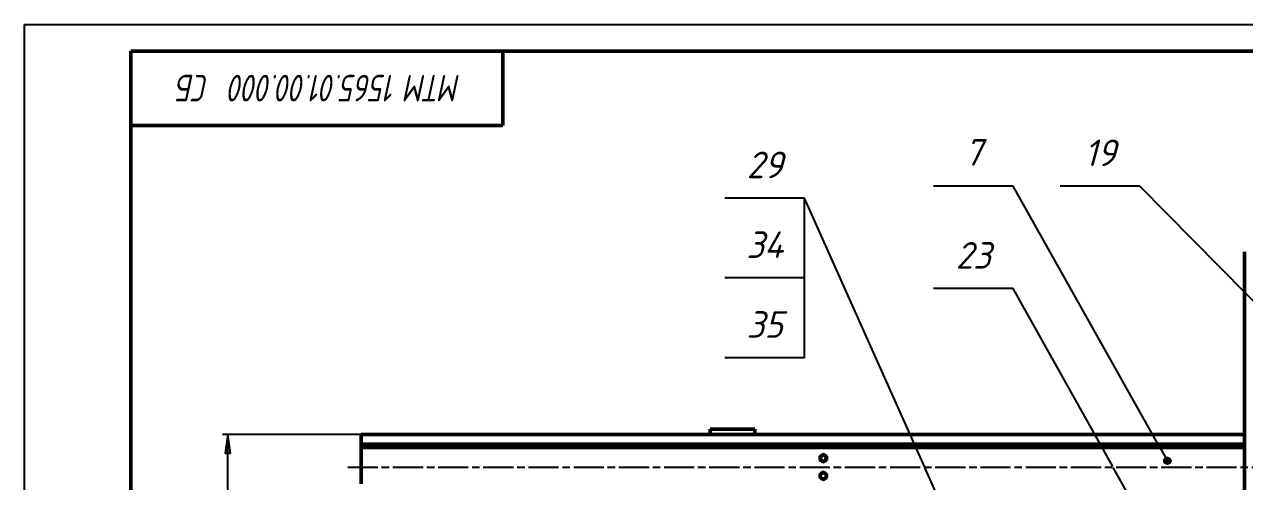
# Model space of a CAD drawing. Header units: millimetres. Extents: x 0 to 25230, y 0 to 17820.
# Drawn here: x 0 to 6884, y 15242 to 17820 of the extents above; entities that cross this region are included whole.
import ezdxf

# ---------------------------------------------------------------- set-up
doc = ezdxf.new("R2010")
doc.units = ezdxf.units.MM
doc.header["$LTSCALE"] = 30
doc.linetypes.add('CHAIN', pattern=[0.7087, 0.4724, -0.0591, 0.1181, -0.0591])
for name, color, linetype, lineweight in [('Видимый контур (ГОСТ)', 7, 'Continuous', 50), ('Кромка (ГОСТ)', 7, 'Continuous', 50), ('Обозначение (ГОСТ)', 7, 'Continuous', 25), ('Осевая линия (ГОСТ)', 7, 'Continuous', 25), ('Размер (ГОСТ)', 7, 'Continuous', 25), ('Эскизная геометрия (ГОСТ)', 7, 'Continuous', 50)]:
    doc.layers.add(name, color=color, linetype=linetype, lineweight=lineweight)
doc.styles.add('Обычный текст (ГОСТ)', font='GOST Common Italic.ttf')
doc.styles.add('Стиль текста110', font='GOST Common Italic.ttf', dxfattribs={"width": 0.8})
doc.styles.add('Увеличенный текст (ГОСТ)', font='GOST Common Italic.ttf')
doc.dimstyles.new('Обычный (ГОСТ)', dxfattribs={"dimscale": 30, "dimtxt": 3.5, "dimasz": 3.5, "dimexe": 1, "dimexo": 0, "dimgap": 0.5, "dimtad": 1, "dimrnd": 1e-08, "dimtxsty": 'Обычный текст (ГОСТ)', "dimblk": 'Filled-1', "dimcen": 0.09, "dimdle": 15, "dimclrd": 256, "dimclre": 256, "dimclrt": 256, "dimazin": 2, "dimtfac": 0.714286, "dimtdec": 3, "dimtmove": 0, "dimatfit": 3, "dimfxl": 1, "dimtolj": 1, "dimlwd": 25, "dimlwe": 25, "dimarcsym": 0})

# ---------------------------------------------------------------- blocks, each defined once
blk = doc.blocks.new('ГОСТ - Доп. графы 3')
at = {"layer": 'Эскизная геометрия (ГОСТ)'}
for p, q in [((0, 0), (70, 0)), ((70, 0), (70, -14)), ((70, -14), (0, -14))]:
    blk.add_line(p, q, dxfattribs=at)
at = {"layer": 'Обозначение (ГОСТ)', "style": 'Стиль текста110', "width": 0.8}
for tag, p in [('ОБОЗНАЧЕНИЕ_003', (14.63, -4.47)), ('ОБОЗНАЧЕНИЕ_002', (49.97, -4.47)), ('ОБОЗНАЧЕНИЕ_001', (62.11, -4.47))]:
    blk.add_attdef(tag, p, '', height=5, rotation=180, dxfattribs=at)
blk = doc.blocks.new('Рамки ГОСТ_ граница 594x841')
at = {"layer": 'Кромка (ГОСТ)', "lineweight": 25}
for p, q in [((0, 0), (0, 594)), ((0, 594), (841, 594))]:
    blk.add_line(p, q, dxfattribs=at)
at = {"layer": 'Кромка (ГОСТ)'}
for p, q in [((836, 589), (20, 589)), ((20, 589), (20, 5))]:
    blk.add_line(p, q, dxfattribs=at)
blk = doc.blocks.new('Номера позиций5')
at = {"layer": 'Обозначение (ГОСТ)'}
h = blk.add_hatch(color=256, dxfattribs=at)
edge = h.paths.add_edge_path(flags=0)
edge.add_arc((242.6, 530.34), 0.625, 0, 360)
for p, q in [((209.78, 563.61), (194.78, 563.61)), ((240.85, 532.12), (209.78, 563.61)), ((240.85, 532.12), (242.16, 530.78))]:
    blk.add_line(p, q, dxfattribs=at)
blk.add_circle((242.6, 530.34), 0.625, dxfattribs=at)
at = {"layer": 'Обозначение (ГОСТ)', "insert": (202.28, 569.86), "char_height": 5, "attachment_point": 5, "style": 'Увеличенный текст (ГОСТ)'}
blk.add_mtext('19', dxfattribs=at)
blk = doc.blocks.new('Номера позиций13')
at = {"layer": 'Обозначение (ГОСТ)'}
h = blk.add_hatch(color=256, dxfattribs=at)
edge = h.paths.add_edge_path(flags=0)
edge.add_arc((214.94, 511.97), 0.625, 0, 360)
for p, q in [((185.95, 563.61), (170.95, 563.61)), ((213.72, 514.15), (185.95, 563.61)), ((213.72, 514.15), (214.63, 512.52))]:
    blk.add_line(p, q, dxfattribs=at)
blk.add_circle((214.94, 511.97), 0.625, dxfattribs=at)
at = {"layer": 'Обозначение (ГОСТ)', "insert": (178.45, 569.95), "char_height": 5, "attachment_point": 5, "style": 'Увеличенный текст (ГОСТ)'}
blk.add_mtext('7', dxfattribs=at)
blk = doc.blocks.new('Filled-1')
at = {"color": 0}
for p, q in [((0, 0), (-1, 0.143)), ((-1, 0.143), (-1, -0.143)), ((-1, 0), (0, 0)), ((-1, -0.143), (0, 0))]:
    blk.add_line(p, q, dxfattribs=at)
at = {"color": 0, "flags": 128}
blk.add_lwpolyline([(-1, -0.143), (0, 0), (-1, 0.143), (-1, -0.143)], dxfattribs=at)
at = {"color": 0}
blk.add_solid([(-1, -0.143), (0, 0), (-1, 0.143), (-1, -0.143)], dxfattribs=at)
blk = doc.blocks.new('*D166')
at = {"layer": 'Defpoints', "color": 0, "linetype": 'Continuous', "transparency": 16777216}
for p in [(1147.6, 15507.4), (1899, 15507.4), (12349, 11252.4)]:
    blk.add_point(p, dxfattribs=at)
at = {"layer": 'Размер (ГОСТ)', "linetype": 'Continuous', "lineweight": 25, "transparency": 16777216}
for p, q in [((1899, 15507.4), (1117.6, 15507.4)), ((1147.6, 11357.4), (1147.6, 15402.4)), ((12349, 11252.4), (1117.6, 11252.4))]:
    blk.add_line(p, q, dxfattribs=at)
at = {"layer": 'Размер (ГОСТ)', "linetype": 'Continuous', "lineweight": 25, "transparency": 16777216, "xscale": 105, "yscale": 105, "zscale": 105}
for p, rotation in [((1147.6, 15507.4), 90), ((1147.6, 11252.4), 270)]:
    blk.add_blockref('Filled-1', p, dxfattribs=dict(at, rotation=rotation))
at = {"layer": 'Размер (ГОСТ)', "linetype": 'Continuous', "lineweight": 25, "transparency": 16777216, "insert": (1027.6, 13149.8), "char_height": 105, "attachment_point": 1, "rotation": 90, "style": 'Обычный текст (ГОСТ)'}
blk.add_mtext('\\A1;\\fGOST Common|b0|i1;4255±2', dxfattribs=at)
blk = doc.blocks.new('Номера позиций23')
at = {"layer": 'Обозначение (ГОСТ)'}
for p, q in [((146.72, 561.34), (131.72, 561.34)), ((169.24, 510.9), (146.72, 561.34)), ((146.72, 546.34), (146.72, 561.34)), ((146.72, 546.34), (131.72, 546.34)), ((146.72, 531.34), (146.72, 546.34)), ((146.72, 531.34), (131.72, 531.34)), ((171.84, 505.08), (169.33, 510.7)), ((172.48, 505.36), (171.2, 504.79)), ((171.84, 505.08), (173.27, 501.88)), ((173.27, 501.88), (172.48, 505.36)), ((171.2, 504.79), (173.27, 501.88))]:
    blk.add_line(p, q, dxfattribs=at)
at = {"layer": 'Обозначение (ГОСТ)', "flags": 128}
blk.add_lwpolyline([(171.2, 504.79), (173.27, 501.88), (172.48, 505.36), (171.2, 504.79)], dxfattribs=at)
at = {"layer": 'Обозначение (ГОСТ)'}
blk.add_solid([(171.2, 504.79), (173.27, 501.88), (172.48, 505.36), (171.2, 504.79)], dxfattribs=at)
at = {"layer": 'Обозначение (ГОСТ)', "char_height": 5, "attachment_point": 5, "style": 'Увеличенный текст (ГОСТ)'}
for s, insert in [('29', (139.22, 567.59)), ('34', (139.22, 552.59)), ('35', (139.22, 537.59))]:
    blk.add_mtext(s, dxfattribs=dict(at, insert=insert))
blk = doc.blocks.new('Номера позиций26')
at = {"layer": 'Обозначение (ГОСТ)'}
h = blk.add_hatch(color=256, dxfattribs=at)
edge = h.paths.add_edge_path(flags=0)
edge.add_arc((225.64, 473.44), 0.625, 0, 360)
for p, q in [((185.95, 544.34), (170.95, 544.34)), ((204.67, 510.9), (185.95, 544.34)), ((224.42, 475.62), (204.78, 510.7)), ((224.42, 475.62), (225.34, 473.98))]:
    blk.add_line(p, q, dxfattribs=at)
blk.add_circle((225.64, 473.44), 0.625, dxfattribs=at)
at = {"layer": 'Обозначение (ГОСТ)', "insert": (178.45, 550.59), "char_height": 5, "attachment_point": 5, "style": 'Увеличенный текст (ГОСТ)'}
blk.add_mtext('23', dxfattribs=at)

msp = doc.modelspace()

# ---------------------------------------------------------------- linework, layer by layer
at = {"layer": 'Видимый контур (ГОСТ)'}
for p, q in [((6884.018, 16537.936), (6884.018, 13428.936)), ((1899.018, 15507.436), (1899.018, 15452.436)), ((1899.018, 15507.436), (6884.018, 15507.436)), ((3869.018, 15507.436), (3869.018, 15537.436)), ((3869.018, 15537.436), (4121.018, 15537.436)), ((4121.018, 15507.436), (4121.018, 15537.436)), ((1899.018, 15452.436), (1899.018, 15434.936)), ((1899.018, 15452.436), (6884.018, 15452.436)), ((1899.018, 15434.936), (1899.018, 15418.936)), ((1899.018, 15434.936), (6884.018, 15434.936)), ((1899.018, 15418.936), (1899.018, 15228.936))]:
    msp.add_line(p, q, dxfattribs=at)
for centre in [(4507.018, 15373.936), (4507.018, 15273.936)]:
    msp.add_circle(centre, 17.1, dxfattribs=at)
for points in [[(4507.018, 15394.721), (4498.018, 15389.524), (4489.018, 15384.328)], [(4489.018, 15384.328), (4489.018, 15373.936), (4489.018, 15363.544)], [(4489.018, 15363.544), (4498.018, 15358.348), (4507.018, 15353.151)], [(4525.018, 15384.328), (4516.018, 15389.524), (4507.018, 15394.721)], [(4507.018, 15353.151), (4516.018, 15358.348), (4525.018, 15363.544)], [(4525.018, 15363.544), (4525.018, 15373.936), (4525.018, 15384.328)], [(4507.018, 15294.721), (4498.018, 15289.524), (4489.018, 15284.328)], [(4489.018, 15284.328), (4489.018, 15273.936), (4489.018, 15263.544)], [(4525.018, 15284.328), (4516.018, 15289.524), (4507.018, 15294.721)], [(4525.018, 15263.544), (4525.018, 15273.936), (4525.018, 15284.328)], [(4489.018, 15263.544), (4498.018, 15258.348), (4507.018, 15253.151)], [(4507.018, 15253.151), (4516.018, 15258.348), (4525.018, 15263.544)]]:
    msp.add_rational_spline(points, [1.16025403784, 1.33974596216, 1.16025403784], degree=2, dxfattribs=at)
at = {"layer": 'Осевая линия (ГОСТ)', "linetype": 'CHAIN', "ltscale": 11.993792}
msp.add_line((1824.018, 15323.936), (12824.018, 15323.936), dxfattribs=at)

# ---------------------------------------------------------------- block references
at = {"xscale": 30, "yscale": 30, "zscale": 30}
msp.add_blockref('Рамки ГОСТ_ граница 594x841', (0, 0), dxfattribs=at)
msp.add_blockref('ГОСТ - Доп. графы 3', (600, 17670), dxfattribs=at).add_auto_attribs({'ОБОЗНАЧЕНИЕ_001': 'МТМ ', 'ОБОЗНАЧЕНИЕ_002': '1565.01.00.000 ', 'ОБОЗНАЧЕНИЕ_003': 'СБ'})
at = {"layer": 'Обозначение (ГОСТ)', "xscale": 30, "yscale": 30, "zscale": 30}
for name in ['Номера позиций13', 'Номера позиций5', 'Номера позиций23', 'Номера позиций26']:
    msp.add_blockref(name, (0, 0), dxfattribs=at)

# ---------------------------------------------------------------- dimensions: what is measured, and where the dimension line sits
at = {"layer": 'Размер (ГОСТ)', "linetype": 'Continuous', "lineweight": 25}
dim = msp.add_linear_dim(base=(1147.627, 15507.436), p1=(12349.018, 11252.436), p2=(1899.018, 15507.436), angle=90, text='\\fGOST Common|b0|i1;<>±2', dimstyle='Обычный (ГОСТ)', override={"dimgap": 0.5, "dimdec": 2, "dimtol": 0, "dimlim": 0, "dimtp": 0, "dimtm": 0, "dimtdec": 3, "dimtofl": 0, "dimatfit": 1}, dxfattribs=at)
dim.commit()
dim.dimension.update_dxf_attribs({"geometry": '*D166', "text_midpoint": (1147.627, 13379.936), "dimtype": 160})

doc.saveas('drawing.dxf')
